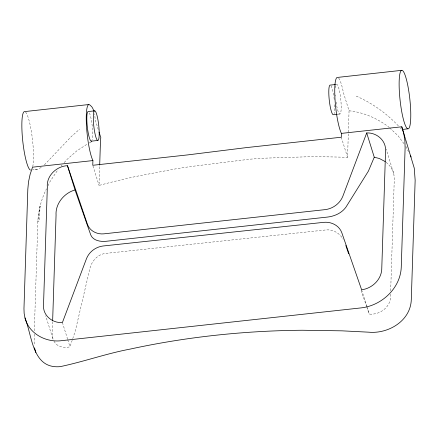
<?xml version="1.0" encoding="UTF-8"?>
<svg xmlns="http://www.w3.org/2000/svg" width="437" height="437" viewBox="0 0 437 437"><rect width="100%" height="100%" fill="white"/><g stroke="black" fill="none" stroke-linecap="round" stroke-linejoin="round"><path stroke-width="0.33" stroke-dasharray="2.19 1.64" d="M34.223 334.163L34.19 344.088M34.332 330.771L37.861 221.499C38.418 210.164 41.411 198.944 46.502 188.817M52.62 321.692L52.2 334.589L53.106 339.549L45.71 315.771M338.653 78.097A29.459 4.911 83.8 0 1 343.438 92.742L349.059 110.79L347.557 157.364A573.087 366.752 1.8 0 0 307.025 156.807L267.056 158.079A565.456 361.869 1.8 0 0 249.915 159.183L191.34 166.459A565.451 361.863 1.8 0 0 174.658 169.053L136.562 176.33A573.087 366.752 1.8 0 0 99.041 185.425L99.674 165.776M390.569 294.183C392.011 306.042 380.414 315.263 369.199 314.077L366.998 307.703M390.678 290.791L394.316 178.121L393.786 173.735L386.128 149.083M54.019 341.204C56.81 346.973 64.244 348.305 69.969 346.82L72.509 339.281M72.722 338.659L75.268 331.12L89.771 268.946C91.497 261.446 97.407 254.372 105.366 253.444L326.084 229.922C333.038 229.267 339.822 233.265 343.171 239.29M47.999 185.763L50.091 181.481L57.76 169.977M61.207 166.038L62.065 165.055M64.217 162.591L66.801 159.642L76.885 150.809L87.351 144.024M44.383 164.896L71.116 136.748L79.649 129.139M41.275 167.475L37.09 169.458L32.475 169.906M89.072 143.041L91.557 141.954M338.036 114.204L339.991 113.991M37.09 169.458L35.572 169.43L33.906 168.655M349.059 110.79C363.305 112.233 376.749 118.187 388.242 126.577L389.22 127.489M356.193 96.113C372.313 103.05 386.8 113.544 398.79 126.326M386.1 162.318C389.853 165.137 392.508 169.239 393.786 173.735M389.706 127.943L397.976 135.656L404.028 143.757M400.429 128.03L401.248 128.877M405.929 146.499L408.524 151.743M366.78 307.069L360.864 289.786M341.286 137.223L347.557 157.364M361.634 289.802L366.61 305.774M366.812 306.413L369.199 314.077M98.254 129.499L95.244 119.836L94.824 115.581A28.001 10.117 -81.2 0 0 94.507 113.778M92.966 165.934L99.041 185.425M62.409 322.539L67.582 339.15M67.779 339.789L69.969 346.82M89.388 112.926A14.924 2.485 83.8 0 1 92.256 126.326A14.924 2.485 83.8 0 1 92.256 139.78M336.222 84.614A14.924 2.485 83.8 0 1 340.45 96.664A14.924 2.485 83.8 0 1 340.183 113.855A14.924 2.485 83.8 0 1 335.971 101.089M335.479 96.145A14.924 2.485 83.8 0 1 335.403 94.938M335.436 87.777A14.924 2.485 83.8 0 1 335.753 85.778M25.526 112.074A29.459 4.911 83.8 0 1 32.174 137.098A29.459 4.911 83.8 0 1 32.606 167.322M331.011 85.767A14.924 2.485 83.8 0 1 333.77 96.162M333.944 97.375A14.924 2.485 83.8 0 1 334.245 99.849M334.627 104.733A14.924 2.485 83.8 0 1 334.174 113.56M40.057 206.089L39.396 220.947L37.861 221.499L40.057 206.089"/><path stroke-width="0.66" d="M52.664 320.337L56.062 215.135C55.264 203.691 64.255 192.919 75.033 189.958L67.473 165.683C56.586 166.126 46.256 175.86 47.333 187.123L43.476 306.577C43.662 316.301 53.063 323.304 62.409 322.539L86.531 258.54C89.252 251.745 95.818 246.894 103.045 245.993L323.724 222.34C331.175 221.575 339.074 225.334 341.761 232.604L361.634 289.802C371.821 288.486 381.031 280.062 381.736 269.563L385.592 150.109C385.762 140.091 376.383 132.444 366.703 132.941L342.772 196.432C339.844 203.533 333.065 208.553 325.489 209.591L103.902 233.839C97.107 234.549 89.896 231.107 87.487 224.454L67.473 165.683M93.824 111.074A28.001 10.117 -81.2 0 0 91.573 106.546L90.142 105.262A29.459 4.911 83.8 0 0 86.406 124.556A29.459 4.911 83.8 0 0 92.917 160.576L92.764 165.284L187.741 154.895L246.31 147.619L341.286 137.223L341.406 133.389A29.459 4.911 83.8 0 1 335.195 101.974A29.459 4.911 83.8 0 1 336.982 77.48L401.532 70.352M99.696 165.099L100.548 138.671L100.865 137.879L99.057 132.078M366.703 132.941L374.263 157.216L368.407 171.113L346.055 206.969C341.931 212.917 334.846 216.157 327.805 217.031L106.218 241.273C100.625 241.847 93.223 240.803 90.759 234.969L75.033 189.958M402.144 129.516L407.781 128.811A29.459 4.911 83.8 0 0 407.989 86.477A29.459 4.911 83.8 0 0 399.128 83.445A29.459 4.911 83.8 0 0 407.781 128.811M88.749 104.552L24.243 111.637A29.459 4.911 83.8 0 0 22.746 140.949A29.459 4.911 83.8 0 0 30.492 170.097M94.523 110.856L88.023 111.566A14.924 2.485 83.8 0 0 87.482 128.276A14.924 2.485 83.8 0 0 91.786 140.943M335.523 84.516L330.317 85.084A14.924 2.485 83.8 0 0 329.247 99.942A14.924 2.485 83.8 0 0 333.486 114.702L337.386 114.275M91.186 141.184L97.691 140.474A14.924 2.485 83.8 0 0 97.795 119.022A14.924 2.485 83.8 0 0 93.305 117.487A14.924 2.485 83.8 0 0 97.691 140.474M92.917 160.576L32.54 167.185L30.087 174.483L28.509 181.868L27.821 189.259L23.964 308.713L24.144 313.4L24.991 317.934C32.425 336.506 32.262 369.118 60.153 366.648C83.707 361.716 106.513 353.528 130.226 349.076A565.849 362.12 1.8 0 1 302.24 330.246L341.952 330.836L368.615 332.175C388.236 334.092 410.605 320.955 411.293 299.667L415.15 180.213L414.249 168.114L401.783 126.785L341.406 133.389M374.263 157.216L379.371 158.511L385.21 161.581M410.545 155.818L411.119 156.981M24.991 317.934C28.913 333.819 46.267 342.827 61.825 340.642L361.049 307.899C381.474 305.703 400.314 288.48 401.248 267.433L405.11 147.974L404.897 140.687L403.783 133.591L401.783 126.785M345.825 245.479L348.66 253.831M34.539 347.819L35.807 352.588"/></g></svg>
